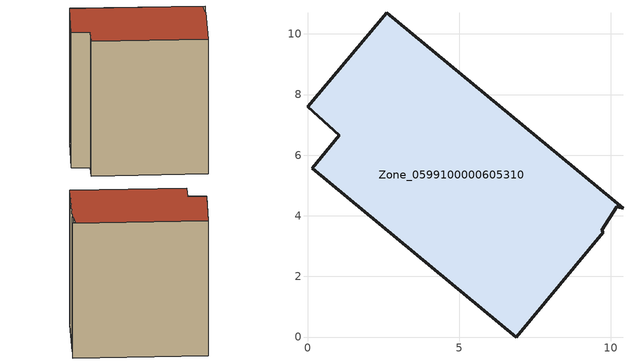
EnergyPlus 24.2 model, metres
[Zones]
Zone_0599100000605310
 floor ground (C_G): 9.71,3.53 9.76,3.46 6.88,0 0.16,5.56 1.04,6.66 0,7.6 2.61,10.69 10.41,4.25 10.21,4.3 z0
 wall outside (C_F): 0,7.6 1.04,6.66 0.16,5.56 6.88,0 9.76,3.46 9.71,3.53 10.21,4.3 10.41,4.25 2.61,10.69 0,7.6 z0:11.23
 roof outside (C_R): 9.71,3.53 10.21,4.3 10.41,4.25 2.61,10.69 0,7.6 1.04,6.66 0.16,5.56 6.88,0 9.76,3.46 z11.23
[BUILDING]
Pand.0599100000605310: North Axis=0; Terrain=City; Loads Convergence Tolerance Value=0.04; Temperature Convergence Tolerance Value=0.4; Solar Distribution=FullExterior; Maximum Number of Warmup Days=25; Minimum Number of Warmup Days=1
[Site:Location]
Rotterdam.The.Hague.AP_ZH_NLD Design_Conditions: Latitude=51.96; Longitude=4.45; Time Zone=1; Elevation=-4.5
[SITE:GROUNDTEMPERATURE:BUILDINGSURFACE]
18, 18, 18, 18, 18, 18, 18, 18, 18, 18, 18, 18
[MATERIAL] Thermal Absorptance=0.9; Solar Absorptance=0.7; Visible Absorptance=0.7
Name | Roughness | Thickness | Conductivity | Density | Specific Heat
G.TI.1946 | MediumSmooth | 0.15 | 1 | 540 | 1210
F.TI.1946 | Rough | 0.3 | 0.857143 | 1920 | 840
R.TI.1946 | MediumRough | 0.2 | 0.1 | 1500 | 1000
[CONSTRUCTION]
C_G: G.TI.1946
C_F: F.TI.1946
C_R: R.TI.1946
[ZONE]
Zone_0599100000605310: Type=1; Multiplier=1; Ceiling Height=Autocalculate; Volume=Autocalculate; Floor Area=autocalculate; Part of Total Floor Area=Yes
[ZONEINFILTRATION:DESIGNFLOWRATE]
Infil_Zone_0599100000605310: Zone or ZoneList or Space or SpaceList=Zone_0599100000605310; Schedule=AlwaysOn; Design Flow Rate Calculation Method=Flow/Area; Flow Rate per Floor Area=0.003; Constant Term Coefficient=1; Temperature Term Coefficient=0; Velocity Term Coefficient=0; Velocity Squared Term Coefficient=0
[HVACTEMPLATE:ZONE:IDEALLOADSAIRSYSTEM]
Zone_0599100000605310: Maximum Heating Supply Air Temperature=50; Minimum Cooling Supply Air Temperature=13; Maximum Heating Supply Air Humidity Ratio=0.0156; Minimum Cooling Supply Air Humidity Ratio=0.0077; Heating Limit=NoLimit; Cooling Limit=NoLimit; Dehumidification Control Type=ConstantSensibleHeatRatio; Cooling Sensible Heat Ratio=0.7; Dehumidification Setpoint=60; Humidification Control Type=None; Humidification Setpoint=30; Outdoor Air Method=None; Outdoor Air Flow Rate per Person=0.00944; Outdoor Air Flow Rate per Zone Floor Area=0; Outdoor Air Flow Rate per Zone=0; Demand Controlled Ventilation Type=None; Outdoor Air Economizer Type=NoEconomizer; Heat Recovery Type=None; Sensible Heat Recovery Effectiveness=0.7; Latent Heat Recovery Effectiveness=0.65
[ZONECONTROL:THERMOSTAT]
ThermostatControl_Zone_0599100000605310: Zone or ZoneList=Zone_0599100000605310; Control Type Schedule=DualSetpointControlType; Control 1=Thermostat_Zone_0599100000605310; Temperature Difference Between Cutout And Setpoint=0
[THERMOSTATSETPOINT:DUALSETPOINT]
Thermostat_Zone_0599100000605310: Heating Setpoint Temperature Schedule=HeatingSetpoint_Zone_0599100000605310; Cooling Setpoint Temperature Schedule=CoolingSetpoint_Zone_0599100000605310
[SCHEDULE:COMPACT]
HeatingSetpoint_Zone_0599100000605310: Through: 12/31, For: AllDays, Until: 24:00, 21
CoolingSetpoint_Zone_0599100000605310: Through: 12/31, For: AllDays, Until: 24:00, 24
DualSetpointControlType: Through: 12/31, For: AllDays, Until: 24:00, 4
AlwaysOn: Through: 12/31, For: AllDays, Until: 24:00, 1
